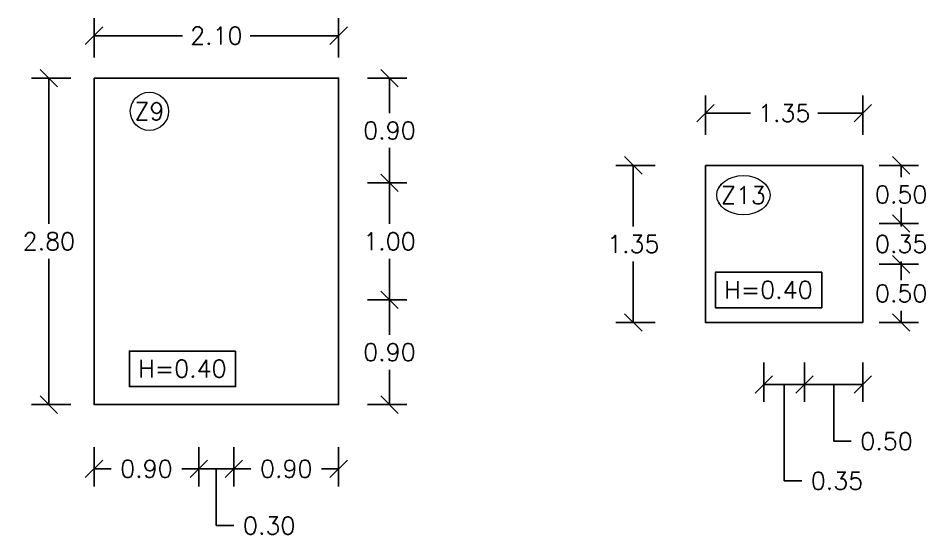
# Model space of a CAD drawing. Header units: metres. Extents: x -25 to 234, y -27 to 52.
# Drawn here: x 120.15 to 127.99, y -10.46 to -5.99 of the extents above; entities that cross this region are included whole.
import ezdxf

# ---------------------------------------------------------------- set-up
doc = ezdxf.new("R2010")
doc.units = ezdxf.units.M
doc.header["$LTSCALE"] = 0.1
doc.header["$MEASUREMENT"] = 0
doc.header["$PDMODE"] = 66
doc.linetypes.add('CONTINUA', pattern=[0])
doc.layers.add('0-S-GRID-IDEN', color=1, linetype='Continuous', lineweight=9)
for name, color, linetype in [('DIMENSIONES', 7, 'Continuous'), ('DIMTEXTO', 4, 'Continuous'), ('ZAPATAS', 6, 'Continuous')]:
    doc.layers.add(name, color=color, linetype=linetype)
doc.styles.add('SMPLEX', font='simplex.shx')
doc.dimstyles.new('DIM-75', dxfattribs={"dimscale": 0.75, "dimtxt": 0.2, "dimasz": 0.2, "dimexe": 0.2, "dimexo": 0.2, "dimgap": 0.1, "dimtad": 0, "dimtih": 1, "dimtoh": 1, "dimzin": 0, "dimdsep": 46, "dimtxsty": 'SMPLEX', "dimblk1": 'OBLIQUE', "dimblk2": 'OBLIQUE', "dimsah": 1, "dimcen": 0.2, "dimclrd": 4, "dimclre": 4, "dimclrt": 4, "dimadec": 0, "dimazin": 0, "dimtfac": 1, "dimtmove": 1, "dimatfit": 3, "dimldrblk": 'OPEN30', "dimfxl": 0.25, "dimfxlon": 1, "dimtfill": 1, "dimtolj": 1, "dimtzin": 0, "dimarcsym": 0})

# ---------------------------------------------------------------- blocks, each defined once
blk = doc.blocks.new('_Oblique')
at = {"color": 0, "linetype": 'ByBlock', "lineweight": -2}
blk.add_line((-0.5, -0.5), (0.5, 0.5), dxfattribs=at)
blk = doc.blocks.new('*D363')
at = {"layer": 'Defpoints', "color": 0, "linetype": 'CONTINUA', "transparency": 16777216}
for p in [(121.9991, -7.4009), (123.3355, -7.4009), (121.9991, -8.4054)]:
    blk.add_point(p, dxfattribs=at)
at = {"layer": 'DIMENSIONES', "color": 4, "linetype": 'CONTINUA', "lineweight": -2, "transparency": 16777216}
for p, q in [((123.148, -7.4009), (123.4855, -7.4009)), ((123.3355, -7.4009), (123.3355, -7.7531)), ((123.3355, -8.4054), (123.3355, -8.0531)), ((123.148, -8.4054), (123.4855, -8.4054))]:
    blk.add_line(p, q, dxfattribs=at)
at = {"layer": 'DIMENSIONES', "color": 4, "linetype": 'CONTINUA', "lineweight": -2, "transparency": 16777216, "xscale": 0.15, "yscale": 0.15, "zscale": 0.15}
for p, rotation in [((123.3355, -7.4009), 90), ((123.3355, -8.4054), 270)]:
    blk.add_blockref('_Oblique', p, dxfattribs=dict(at, rotation=rotation))
at = {"layer": 'DIMENSIONES', "color": 4, "linetype": 'CONTINUA', "transparency": 16777216, "insert": (123.3355, -7.9031), "char_height": 0.15, "attachment_point": 5, "style": 'SMPLEX', "bg_fill": 3, "box_fill_scale": 1.25, "bg_fill_color": 256, "bg_fill_true_color": 13158600, "bg_fill_transparency": 0}
blk.add_mtext('\\A1;1.00', dxfattribs=at)
blk = doc.blocks.new('_Open30')
at = {"layer": 'DIMTEXTO', "color": 0, "lineweight": -2}
for p, q in [((-1, 0.268), (0, 0)), ((0, 0), (-1, -0.268)), ((0, 0), (-1, 0))]:
    blk.add_line(p, q, dxfattribs=at)
blk = doc.blocks.new('*D409')
at = {"layer": 'Defpoints', "color": 0, "linetype": 'CONTINUA', "transparency": 16777216}
for p in [(122.8991, -6.1365), (120.7991, -6.5009), (122.8991, -6.5009)]:
    blk.add_point(p, dxfattribs=at)
at = {"layer": 'DIMENSIONES', "color": 4, "linetype": 'CONTINUA', "lineweight": -2, "transparency": 16777216}
for p, q in [((120.7991, -6.324), (120.7991, -5.9865)), ((122.8991, -6.324), (122.8991, -5.9865)), ((120.7991, -6.1365), (121.5598, -6.1365)), ((122.8991, -6.1365), (122.1384, -6.1365))]:
    blk.add_line(p, q, dxfattribs=at)
at = {"layer": 'DIMENSIONES', "color": 4, "linetype": 'CONTINUA', "lineweight": -2, "transparency": 16777216, "xscale": 0.15, "yscale": 0.15, "zscale": 0.15, "rotation": 180}
blk.add_blockref('_Oblique', (120.7991, -6.1365), dxfattribs=at)
at = {"layer": 'DIMENSIONES', "color": 4, "linetype": 'CONTINUA', "lineweight": -2, "transparency": 16777216, "xscale": 0.15, "yscale": 0.15, "zscale": 0.15}
blk.add_blockref('_Oblique', (122.8991, -6.1365), dxfattribs=at)
at = {"layer": 'DIMENSIONES', "color": 4, "linetype": 'CONTINUA', "transparency": 16777216, "insert": (121.8491, -6.1365), "char_height": 0.15, "attachment_point": 5, "style": 'SMPLEX', "bg_fill": 3, "box_fill_scale": 1.25, "bg_fill_color": 256, "bg_fill_true_color": 13158600, "bg_fill_transparency": 0}
blk.add_mtext('\\A1;2.10', dxfattribs=at)
blk = doc.blocks.new('*D410')
at = {"layer": 'Defpoints', "color": 0, "linetype": 'CONTINUA', "transparency": 16777216}
for p in [(120.7991, -6.5009), (120.4113, -9.3054), (120.7991, -9.3054)]:
    blk.add_point(p, dxfattribs=at)
at = {"layer": 'DIMENSIONES', "color": 4, "linetype": 'CONTINUA', "lineweight": -2, "transparency": 16777216}
for p, q in [((120.5988, -6.5009), (120.2613, -6.5009)), ((120.4113, -6.5009), (120.4113, -7.7531)), ((120.4113, -9.3054), (120.4113, -8.0531)), ((120.5988, -9.3054), (120.2613, -9.3054))]:
    blk.add_line(p, q, dxfattribs=at)
at = {"layer": 'DIMENSIONES', "color": 4, "linetype": 'CONTINUA', "lineweight": -2, "transparency": 16777216, "xscale": 0.15, "yscale": 0.15, "zscale": 0.15}
for p, rotation in [((120.4113, -6.5009), 90), ((120.4113, -9.3054), 270)]:
    blk.add_blockref('_Oblique', p, dxfattribs=dict(at, rotation=rotation))
at = {"layer": 'DIMENSIONES', "color": 4, "linetype": 'CONTINUA', "transparency": 16777216, "insert": (120.4113, -7.9031), "char_height": 0.15, "attachment_point": 5, "style": 'SMPLEX', "bg_fill": 3, "box_fill_scale": 1.25, "bg_fill_color": 256, "bg_fill_true_color": 13158600, "bg_fill_transparency": 0}
blk.add_mtext('\\A1;2.80', dxfattribs=at)
blk = doc.blocks.new('*D429')
at = {"layer": 'Defpoints', "color": 0, "linetype": 'CONTINUA', "transparency": 16777216}
for p in [(126.5491, -8.0364), (126.8991, -8.0364), (126.8991, -9.1325)]:
    blk.add_point(p, dxfattribs=at)
at = {"layer": 'DIMENSIONES', "color": 4, "linetype": 'CONTINUA', "lineweight": -2, "transparency": 16777216}
for p, q in [((126.5491, -8.945), (126.5491, -9.2825)), ((126.8991, -8.945), (126.8991, -9.2825)), ((126.5491, -9.1325), (126.8991, -9.1325)), ((126.7241, -9.1325), (126.7241, -9.9604)), ((126.7241, -9.9604), (126.8741, -9.9604))]:
    blk.add_line(p, q, dxfattribs=at)
at = {"layer": 'DIMENSIONES', "color": 4, "linetype": 'CONTINUA', "lineweight": -2, "transparency": 16777216, "xscale": 0.15, "yscale": 0.15, "zscale": 0.15, "rotation": 180}
blk.add_blockref('_Oblique', (126.5491, -9.1325), dxfattribs=at)
at = {"layer": 'DIMENSIONES', "color": 4, "linetype": 'CONTINUA', "lineweight": -2, "transparency": 16777216, "xscale": 0.15, "yscale": 0.15, "zscale": 0.15}
blk.add_blockref('_Oblique', (126.8991, -9.1325), dxfattribs=at)
at = {"layer": 'DIMENSIONES', "color": 4, "linetype": 'CONTINUA', "transparency": 16777216, "insert": (127.1777, -9.9604), "char_height": 0.15, "attachment_point": 5, "style": 'SMPLEX', "bg_fill": 3, "box_fill_scale": 1.25, "bg_fill_color": 256, "bg_fill_true_color": 13158600, "bg_fill_transparency": 0}
blk.add_mtext('\\A1;0.35', dxfattribs=at)
blk = doc.blocks.new('*D434')
at = {"layer": 'Defpoints', "color": 0, "linetype": 'CONTINUA', "transparency": 16777216}
for p in [(126.8991, -7.7503), (127.7282, -7.7503), (126.8991, -8.1003)]:
    blk.add_point(p, dxfattribs=at)
at = {"layer": 'DIMENSIONES', "color": 4, "linetype": 'CONTINUA', "lineweight": -2, "transparency": 16777216}
for p, q in [((127.7282, -7.7503), (127.7282, -7.6003)), ((127.5407, -7.7503), (127.8782, -7.7503)), ((127.7282, -7.7503), (127.7282, -7.7753)), ((127.7282, -8.1003), (127.7282, -8.0753)), ((127.5407, -8.1003), (127.8782, -8.1003)), ((127.7282, -8.1003), (127.7282, -8.2503))]:
    blk.add_line(p, q, dxfattribs=at)
at = {"layer": 'DIMENSIONES', "color": 4, "linetype": 'CONTINUA', "lineweight": -2, "transparency": 16777216, "xscale": 0.15, "yscale": 0.15, "zscale": 0.15}
for p, rotation in [((127.7282, -7.7503), 270), ((127.7282, -8.1003), 90)]:
    blk.add_blockref('_Oblique', p, dxfattribs=dict(at, rotation=rotation))
at = {"layer": 'DIMENSIONES', "color": 4, "linetype": 'CONTINUA', "transparency": 16777216, "insert": (127.7282, -7.9253), "char_height": 0.15, "attachment_point": 5, "style": 'SMPLEX', "bg_fill": 3, "box_fill_scale": 1.25, "bg_fill_color": 256, "bg_fill_true_color": 13158600, "bg_fill_transparency": 0}
blk.add_mtext('\\A1;0.35', dxfattribs=at)
blk = doc.blocks.new('*D430')
at = {"layer": 'Defpoints', "color": 0, "linetype": 'CONTINUA', "transparency": 16777216}
for p in [(127.3991, -6.8011), (126.0491, -8.6003), (127.3991, -8.6003)]:
    blk.add_point(p, dxfattribs=at)
at = {"layer": 'DIMENSIONES', "color": 4, "linetype": 'CONTINUA', "lineweight": -2, "transparency": 16777216}
for p, q in [((126.0491, -6.9886), (126.0491, -6.6511)), ((127.3991, -6.9886), (127.3991, -6.6511)), ((126.0491, -6.8011), (126.4348, -6.8011)), ((127.3991, -6.8011), (127.0134, -6.8011))]:
    blk.add_line(p, q, dxfattribs=at)
at = {"layer": 'DIMENSIONES', "color": 4, "linetype": 'CONTINUA', "lineweight": -2, "transparency": 16777216, "xscale": 0.15, "yscale": 0.15, "zscale": 0.15, "rotation": 180}
blk.add_blockref('_Oblique', (126.0491, -6.8011), dxfattribs=at)
at = {"layer": 'DIMENSIONES', "color": 4, "linetype": 'CONTINUA', "lineweight": -2, "transparency": 16777216, "xscale": 0.15, "yscale": 0.15, "zscale": 0.15}
blk.add_blockref('_Oblique', (127.3991, -6.8011), dxfattribs=at)
at = {"layer": 'DIMENSIONES', "color": 4, "linetype": 'CONTINUA', "transparency": 16777216, "insert": (126.7241, -6.8011), "char_height": 0.15, "attachment_point": 5, "style": 'SMPLEX', "bg_fill": 3, "box_fill_scale": 1.25, "bg_fill_color": 256, "bg_fill_true_color": 13158600, "bg_fill_transparency": 0}
blk.add_mtext('\\A1;1.35', dxfattribs=at)
blk = doc.blocks.new('*D431')
at = {"layer": 'Defpoints', "color": 0, "linetype": 'CONTINUA', "transparency": 16777216}
for p in [(125.4289, -7.2503), (126.0491, -7.2503), (126.0491, -8.6003)]:
    blk.add_point(p, dxfattribs=at)
at = {"layer": 'DIMENSIONES', "color": 4, "linetype": 'CONTINUA', "lineweight": -2, "transparency": 16777216}
for p, q in [((125.6164, -7.2503), (125.2789, -7.2503)), ((125.4289, -7.2503), (125.4289, -7.7753)), ((125.4289, -8.6003), (125.4289, -8.0753)), ((125.6164, -8.6003), (125.2789, -8.6003))]:
    blk.add_line(p, q, dxfattribs=at)
at = {"layer": 'DIMENSIONES', "color": 4, "linetype": 'CONTINUA', "lineweight": -2, "transparency": 16777216, "xscale": 0.15, "yscale": 0.15, "zscale": 0.15}
for p, rotation in [((125.4289, -7.2503), 90), ((125.4289, -8.6003), 270)]:
    blk.add_blockref('_Oblique', p, dxfattribs=dict(at, rotation=rotation))
at = {"layer": 'DIMENSIONES', "color": 4, "linetype": 'CONTINUA', "transparency": 16777216, "insert": (125.4289, -7.9253), "char_height": 0.15, "attachment_point": 5, "style": 'SMPLEX', "bg_fill": 3, "box_fill_scale": 1.25, "bg_fill_color": 256, "bg_fill_true_color": 13158600, "bg_fill_transparency": 0}
blk.add_mtext('\\A1;1.35', dxfattribs=at)
blk = doc.blocks.new('*D432')
at = {"layer": 'Defpoints', "color": 0, "linetype": 'CONTINUA', "transparency": 16777216}
for p in [(126.8991, -8.1003), (126.8991, -8.6003), (127.7282, -8.6003)]:
    blk.add_point(p, dxfattribs=at)
at = {"layer": 'DIMENSIONES', "color": 4, "linetype": 'CONTINUA', "lineweight": -2, "transparency": 16777216}
for p, q in [((127.5407, -8.1003), (127.8782, -8.1003)), ((127.7282, -8.1003), (127.7282, -8.2003)), ((127.7282, -8.6003), (127.7282, -8.5003)), ((127.5407, -8.6003), (127.8782, -8.6003))]:
    blk.add_line(p, q, dxfattribs=at)
at = {"layer": 'DIMENSIONES', "color": 4, "linetype": 'CONTINUA', "lineweight": -2, "transparency": 16777216, "xscale": 0.15, "yscale": 0.15, "zscale": 0.15}
for p, rotation in [((127.7282, -8.1003), 90), ((127.7282, -8.6003), 270)]:
    blk.add_blockref('_Oblique', p, dxfattribs=dict(at, rotation=rotation))
at = {"layer": 'DIMENSIONES', "color": 4, "linetype": 'CONTINUA', "transparency": 16777216, "insert": (127.7282, -8.3503), "char_height": 0.15, "attachment_point": 5, "style": 'SMPLEX', "bg_fill": 3, "box_fill_scale": 1.25, "bg_fill_color": 256, "bg_fill_true_color": 13158600, "bg_fill_transparency": 0}
blk.add_mtext('\\A1;0.50', dxfattribs=at)
blk = doc.blocks.new('*D428')
at = {"layer": 'Defpoints', "color": 0, "linetype": 'CONTINUA', "transparency": 16777216}
for p in [(126.8991, -8.6003), (127.3991, -8.6003), (127.3991, -9.1325)]:
    blk.add_point(p, dxfattribs=at)
at = {"layer": 'DIMENSIONES', "color": 4, "linetype": 'CONTINUA', "lineweight": -2, "transparency": 16777216}
for p, q in [((126.8991, -8.945), (126.8991, -9.2825)), ((127.3991, -8.945), (127.3991, -9.2825)), ((126.8991, -9.1325), (127.3991, -9.1325)), ((127.1491, -9.1325), (127.1491, -9.62)), ((127.1491, -9.62), (127.2991, -9.62))]:
    blk.add_line(p, q, dxfattribs=at)
at = {"layer": 'DIMENSIONES', "color": 4, "linetype": 'CONTINUA', "lineweight": -2, "transparency": 16777216, "xscale": 0.15, "yscale": 0.15, "zscale": 0.15, "rotation": 180}
blk.add_blockref('_Oblique', (126.8991, -9.1325), dxfattribs=at)
at = {"layer": 'DIMENSIONES', "color": 4, "linetype": 'CONTINUA', "lineweight": -2, "transparency": 16777216, "xscale": 0.15, "yscale": 0.15, "zscale": 0.15}
blk.add_blockref('_Oblique', (127.3991, -9.1325), dxfattribs=at)
at = {"layer": 'DIMENSIONES', "color": 4, "linetype": 'CONTINUA', "transparency": 16777216, "insert": (127.6027, -9.62), "char_height": 0.15, "attachment_point": 5, "style": 'SMPLEX', "bg_fill": 3, "box_fill_scale": 1.25, "bg_fill_color": 256, "bg_fill_true_color": 13158600, "bg_fill_transparency": 0}
blk.add_mtext('\\A1;0.50', dxfattribs=at)
blk = doc.blocks.new('*D433')
at = {"layer": 'Defpoints', "color": 0, "linetype": 'CONTINUA', "transparency": 16777216}
for p in [(126.8991, -7.2503), (127.7282, -7.2503), (126.8991, -7.7503)]:
    blk.add_point(p, dxfattribs=at)
at = {"layer": 'DIMENSIONES', "color": 4, "linetype": 'CONTINUA', "lineweight": -2, "transparency": 16777216}
for p, q in [((127.5407, -7.2503), (127.8782, -7.2503)), ((127.7282, -7.2503), (127.7282, -7.3503)), ((127.7282, -7.7503), (127.7282, -7.6503)), ((127.5407, -7.7503), (127.8782, -7.7503))]:
    blk.add_line(p, q, dxfattribs=at)
at = {"layer": 'DIMENSIONES', "color": 4, "linetype": 'CONTINUA', "lineweight": -2, "transparency": 16777216, "xscale": 0.15, "yscale": 0.15, "zscale": 0.15}
for p, rotation in [((127.7282, -7.2503), 90), ((127.7282, -7.7503), 270)]:
    blk.add_blockref('_Oblique', p, dxfattribs=dict(at, rotation=rotation))
at = {"layer": 'DIMENSIONES', "color": 4, "linetype": 'CONTINUA', "transparency": 16777216, "insert": (127.7282, -7.5003), "char_height": 0.15, "attachment_point": 5, "style": 'SMPLEX', "bg_fill": 3, "box_fill_scale": 1.25, "bg_fill_color": 256, "bg_fill_true_color": 13158600, "bg_fill_transparency": 0}
blk.add_mtext('\\A1;0.50', dxfattribs=at)
blk = doc.blocks.new('*D595')
at = {"layer": 'Defpoints', "color": 0, "linetype": 'CONTINUA', "transparency": 16777216}
for p in [(121.6991, -8.4054), (121.9991, -8.4054), (121.9991, -9.8576)]:
    blk.add_point(p, dxfattribs=at)
at = {"layer": 'DIMENSIONES', "color": 4, "linetype": 'CONTINUA', "lineweight": -2, "transparency": 16777216}
for p, q in [((121.6991, -9.6701), (121.6991, -10.0076)), ((121.9991, -9.6701), (121.9991, -10.0076)), ((121.6991, -9.8576), (121.9991, -9.8576)), ((121.8491, -9.8576), (121.8491, -10.3451)), ((121.8491, -10.3451), (121.9991, -10.3451))]:
    blk.add_line(p, q, dxfattribs=at)
at = {"layer": 'DIMENSIONES', "color": 4, "linetype": 'CONTINUA', "lineweight": -2, "transparency": 16777216, "xscale": 0.15, "yscale": 0.15, "zscale": 0.15, "rotation": 180}
blk.add_blockref('_Oblique', (121.6991, -9.8576), dxfattribs=at)
at = {"layer": 'DIMENSIONES', "color": 4, "linetype": 'CONTINUA', "lineweight": -2, "transparency": 16777216, "xscale": 0.15, "yscale": 0.15, "zscale": 0.15}
blk.add_blockref('_Oblique', (121.9991, -9.8576), dxfattribs=at)
at = {"layer": 'DIMENSIONES', "color": 4, "linetype": 'CONTINUA', "transparency": 16777216, "insert": (122.3027, -10.3451), "char_height": 0.15, "attachment_point": 5, "style": 'SMPLEX', "bg_fill": 3, "box_fill_scale": 1.25, "bg_fill_color": 256, "bg_fill_true_color": 13158600, "bg_fill_transparency": 0}
blk.add_mtext('\\A1;0.30', dxfattribs=at)
blk = doc.blocks.new('*D596')
at = {"layer": 'Defpoints', "color": 0, "linetype": 'CONTINUA', "transparency": 16777216}
for p in [(121.9991, -8.4054), (122.8991, -8.444), (122.8991, -9.8576)]:
    blk.add_point(p, dxfattribs=at)
at = {"layer": 'DIMENSIONES', "color": 4, "linetype": 'CONTINUA', "lineweight": -2, "transparency": 16777216}
for p, q in [((121.9991, -9.6701), (121.9991, -10.0076)), ((122.8991, -9.6701), (122.8991, -10.0076)), ((121.9991, -9.8576), (122.1455, -9.8576)), ((122.8991, -9.8576), (122.7527, -9.8576))]:
    blk.add_line(p, q, dxfattribs=at)
at = {"layer": 'DIMENSIONES', "color": 4, "linetype": 'CONTINUA', "lineweight": -2, "transparency": 16777216, "xscale": 0.15, "yscale": 0.15, "zscale": 0.15, "rotation": 180}
blk.add_blockref('_Oblique', (121.9991, -9.8576), dxfattribs=at)
at = {"layer": 'DIMENSIONES', "color": 4, "linetype": 'CONTINUA', "lineweight": -2, "transparency": 16777216, "xscale": 0.15, "yscale": 0.15, "zscale": 0.15}
blk.add_blockref('_Oblique', (122.8991, -9.8576), dxfattribs=at)
at = {"layer": 'DIMENSIONES', "color": 4, "linetype": 'CONTINUA', "transparency": 16777216, "insert": (122.4491, -9.8576), "char_height": 0.15, "attachment_point": 5, "style": 'SMPLEX', "bg_fill": 3, "box_fill_scale": 1.25, "bg_fill_color": 256, "bg_fill_true_color": 13158600, "bg_fill_transparency": 0}
blk.add_mtext('\\A1;0.90', dxfattribs=at)
blk = doc.blocks.new('*D597')
at = {"layer": 'Defpoints', "color": 0, "linetype": 'CONTINUA', "transparency": 16777216}
for p in [(120.7991, -8.444), (121.6991, -8.4054), (120.7991, -9.8576)]:
    blk.add_point(p, dxfattribs=at)
at = {"layer": 'DIMENSIONES', "color": 4, "linetype": 'CONTINUA', "lineweight": -2, "transparency": 16777216}
for p, q in [((120.7991, -9.6701), (120.7991, -10.0076)), ((121.6991, -9.6701), (121.6991, -10.0076)), ((120.7991, -9.8576), (120.9455, -9.8576)), ((121.6991, -9.8576), (121.5527, -9.8576))]:
    blk.add_line(p, q, dxfattribs=at)
at = {"layer": 'DIMENSIONES', "color": 4, "linetype": 'CONTINUA', "lineweight": -2, "transparency": 16777216, "xscale": 0.15, "yscale": 0.15, "zscale": 0.15, "rotation": 180}
blk.add_blockref('_Oblique', (120.7991, -9.8576), dxfattribs=at)
at = {"layer": 'DIMENSIONES', "color": 4, "linetype": 'CONTINUA', "lineweight": -2, "transparency": 16777216, "xscale": 0.15, "yscale": 0.15, "zscale": 0.15}
blk.add_blockref('_Oblique', (121.6991, -9.8576), dxfattribs=at)
at = {"layer": 'DIMENSIONES', "color": 4, "linetype": 'CONTINUA', "transparency": 16777216, "insert": (121.2491, -9.8576), "char_height": 0.15, "attachment_point": 5, "style": 'SMPLEX', "bg_fill": 3, "box_fill_scale": 1.25, "bg_fill_color": 256, "bg_fill_true_color": 13158600, "bg_fill_transparency": 0}
blk.add_mtext('\\A1;0.90', dxfattribs=at)
blk = doc.blocks.new('*D977')
at = {"layer": 'Defpoints', "color": 0, "linetype": 'CONTINUA', "transparency": 16777216}
for p in [(121.7512, -6.5009), (123.3355, -6.5009), (121.9991, -7.4009)]:
    blk.add_point(p, dxfattribs=at)
at = {"layer": 'DIMTEXTO', "color": 4, "linetype": 'CONTINUA', "lineweight": -2, "transparency": 16777216}
for p, q in [((123.148, -6.5009), (123.4855, -6.5009)), ((123.3355, -6.5009), (123.3355, -6.8009)), ((123.3355, -7.4009), (123.3355, -7.1009)), ((123.148, -7.4009), (123.4855, -7.4009))]:
    blk.add_line(p, q, dxfattribs=at)
at = {"layer": 'DIMTEXTO', "color": 4, "linetype": 'CONTINUA', "lineweight": -2, "transparency": 16777216, "xscale": 0.15, "yscale": 0.15, "zscale": 0.15}
for p, rotation in [((123.3355, -6.5009), 90), ((123.3355, -7.4009), 270)]:
    blk.add_blockref('_Oblique', p, dxfattribs=dict(at, rotation=rotation))
at = {"layer": 'DIMTEXTO', "color": 4, "linetype": 'CONTINUA', "transparency": 16777216, "insert": (123.3355, -6.9509), "char_height": 0.15, "attachment_point": 5, "style": 'SMPLEX', "bg_fill": 3, "box_fill_scale": 1.25, "bg_fill_color": 256, "bg_fill_true_color": 13158600, "bg_fill_transparency": 0}
blk.add_mtext('\\A1;0.90', dxfattribs=at)
blk = doc.blocks.new('*D981')
at = {"layer": 'Defpoints', "color": 0, "linetype": 'CONTINUA', "transparency": 16777216}
for p in [(121.8491, -8.4054), (121.8491, -9.3054), (123.3355, -9.3054)]:
    blk.add_point(p, dxfattribs=at)
at = {"layer": 'DIMTEXTO', "color": 4, "linetype": 'CONTINUA', "lineweight": -2, "transparency": 16777216}
for p, q in [((123.148, -8.4054), (123.4855, -8.4054)), ((123.3355, -8.4054), (123.3355, -8.7054)), ((123.3355, -9.3054), (123.3355, -9.0054)), ((123.148, -9.3054), (123.4855, -9.3054))]:
    blk.add_line(p, q, dxfattribs=at)
at = {"layer": 'DIMTEXTO', "color": 4, "linetype": 'CONTINUA', "lineweight": -2, "transparency": 16777216, "xscale": 0.15, "yscale": 0.15, "zscale": 0.15}
for p, rotation in [((123.3355, -8.4054), 90), ((123.3355, -9.3054), 270)]:
    blk.add_blockref('_Oblique', p, dxfattribs=dict(at, rotation=rotation))
at = {"layer": 'DIMTEXTO', "color": 4, "linetype": 'CONTINUA', "transparency": 16777216, "insert": (123.3355, -8.8554), "char_height": 0.15, "attachment_point": 5, "style": 'SMPLEX', "bg_fill": 3, "box_fill_scale": 1.25, "bg_fill_color": 256, "bg_fill_true_color": 13158600, "bg_fill_transparency": 0}
blk.add_mtext('\\A1;0.90', dxfattribs=at)

msp = doc.modelspace()

# ---------------------------------------------------------------- linework, layer by layer
at = {"layer": 'DIMTEXTO', "color": 4}
msp.add_lwpolyline([(122.0149, -8.8452), (121.1025, -8.8452), (121.1025, -9.1507), (122.0149, -9.1507)], close=True, dxfattribs=at)

# ---------------------------------------------------------------- dimensions: what is measured, and where the dimension line sits
at = {"layer": 'DIMENSIONES', "linetype": 'CONTINUA'}
dim = msp.add_linear_dim(base=(123.3355, -7.4009), p1=(121.9991, -8.4054), p2=(121.9991, -7.4009), angle=90, dimstyle='DIM-75', dxfattribs=at)
dim.commit()
dim.dimension.update_dxf_attribs({"geometry": '*D363', "text_midpoint": (123.3355, -7.9031)})
dim = msp.add_linear_dim(base=(126.8991, -9.1325), p1=(126.5491, -8.0364), p2=(126.8991, -8.0364), dimstyle='DIM-75', dxfattribs=at)
dim.commit()
dim.dimension.update_dxf_attribs({"geometry": '*D429', "text_midpoint": (126.9491, -9.9604), "dimtype": 160})

# ---------------------------------------------------------------- next in the draw order: linework, layer by layer
at = {"layer": 'ZAPATAS', "lineweight": 25}
msp.add_lwpolyline([(120.7991, -6.5009), (122.8991, -6.5009), (122.8991, -9.3054), (120.7991, -9.3054)], close=True, dxfattribs=at)

# ---------------------------------------------------------------- next in the draw order: dimensions: what is measured, and where the dimension line sits
at = {"layer": 'DIMENSIONES', "linetype": 'CONTINUA'}
dim = msp.add_linear_dim(base=(127.7282, -7.7503), p1=(126.8991, -8.1003), p2=(126.8991, -7.7503), angle=90, dimstyle='DIM-75', dxfattribs=at)
dim.commit()
dim.dimension.update_dxf_attribs({"geometry": '*D434', "text_midpoint": (127.7282, -7.9253)})

# ---------------------------------------------------------------- next in the draw order: linework, layer by layer
at = {"layer": 'ZAPATAS', "lineweight": 25}
msp.add_lwpolyline([(126.0491, -7.2503), (127.3991, -7.2503), (127.3991, -8.6003), (126.0491, -8.6003)], close=True, dxfattribs=at)

# ---------------------------------------------------------------- next in the draw order: texts
at = {"layer": 'DIMTEXTO', "color": 4, "char_height": 0.15, "attachment_point": 5, "rotation": 0, "style": 'SMPLEX', "bg_fill": 3, "box_fill_scale": 1.1, "bg_fill_color": 256, "bg_fill_true_color": 13158600, "bg_fill_transparency": 0}
for s, insert in [('\\A1;Z9', (121.2746, -6.786)), ('\\A1;H=0.40', (121.5581, -8.9962))]:
    msp.add_mtext(s, dxfattribs=dict(at, insert=insert))

# ---------------------------------------------------------------- next in the draw order: dimensions: what is measured, and where the dimension line sits
at = {"layer": 'DIMENSIONES', "linetype": 'CONTINUA'}
dim = msp.add_linear_dim(base=(122.8991, -6.1365), p1=(120.7991, -6.5009), p2=(122.8991, -6.5009), dimstyle='DIM-75', dxfattribs=at)
dim.commit()
dim.dimension.update_dxf_attribs({"geometry": '*D409', "text_midpoint": (121.8491, -6.1365)})

# ---------------------------------------------------------------- next in the draw order: linework, layer by layer
at = {"layer": '0-S-GRID-IDEN'}
msp.add_circle((121.2746, -6.786), 0.164, dxfattribs=at)

# ---------------------------------------------------------------- next in the draw order: dimensions: what is measured, and where the dimension line sits
at = {"layer": 'DIMENSIONES', "linetype": 'CONTINUA'}
dim = msp.add_linear_dim(base=(120.4113, -9.3054), p1=(120.7991, -6.5009), p2=(120.7991, -9.3054), angle=90, dimstyle='DIM-75', dxfattribs=at)
dim.commit()
dim.dimension.update_dxf_attribs({"geometry": '*D410', "text_midpoint": (120.4113, -7.9031)})
for base, p1, p2, picture, middle in [((127.3991, -6.8011), (126.0491, -8.6003), (127.3991, -8.6003), '*D430', (126.7241, -6.8011)), ((121.9991, -9.8576), (121.6991, -8.4054), (121.9991, -8.4054), '*D595', (122.0741, -10.3451))]:
    dim = msp.add_linear_dim(base=base, p1=p1, p2=p2, dimstyle='DIM-75', dxfattribs=at)
    dim.commit()
    dim.dimension.update_dxf_attribs({"geometry": picture, "text_midpoint": middle})
at = {"layer": 'DIMTEXTO', "linetype": 'CONTINUA'}
dim = msp.add_linear_dim(base=(123.3355, -6.5009), p1=(121.9991, -7.4009), p2=(121.7512, -6.5009), angle=90, dimstyle='DIM-75', dxfattribs=at)
dim.commit()
dim.dimension.update_dxf_attribs({"geometry": '*D977', "text_midpoint": (123.3355, -6.9509)})

# ---------------------------------------------------------------- next in the draw order: texts
at = {"layer": 'DIMTEXTO', "color": 4, "insert": (126.3739, -7.5064), "char_height": 0.15, "attachment_point": 5, "rotation": 0, "style": 'SMPLEX', "bg_fill": 3, "box_fill_scale": 1.1, "bg_fill_color": 256, "bg_fill_true_color": 13158600, "bg_fill_transparency": 0}
msp.add_mtext('\\A1;Z13', dxfattribs=at)

# ---------------------------------------------------------------- next in the draw order: dimensions: what is measured, and where the dimension line sits
at = {"layer": 'DIMENSIONES', "linetype": 'CONTINUA'}
for base, p1, p2, picture, middle in [((125.4289, -7.2503), (126.0491, -8.6003), (126.0491, -7.2503), '*D431', (125.4289, -7.9253)), ((127.7282, -7.2503), (126.8991, -7.7503), (126.8991, -7.2503), '*D433', (127.7282, -7.5003)), ((127.7282, -8.6003), (126.8991, -8.1003), (126.8991, -8.6003), '*D432', (127.7282, -8.3503))]:
    dim = msp.add_linear_dim(base=base, p1=p1, p2=p2, angle=90, dimstyle='DIM-75', dxfattribs=at)
    dim.commit()
    dim.dimension.update_dxf_attribs({"geometry": picture, "text_midpoint": middle})
for base, p1, p2, picture, middle in [((120.7991, -9.8576), (121.6991, -8.4054), (120.7991, -8.444), '*D597', (121.2491, -9.8576)), ((122.8991, -9.8576), (121.9991, -8.4054), (122.8991, -8.444), '*D596', (122.4491, -9.8576))]:
    dim = msp.add_linear_dim(base=base, p1=p1, p2=p2, dimstyle='DIM-75', dxfattribs=at)
    dim.commit()
    dim.dimension.update_dxf_attribs({"geometry": picture, "text_midpoint": middle})

# ---------------------------------------------------------------- next in the draw order: linework, layer by layer
at = {"layer": '0-S-GRID-IDEN'}
msp.add_ellipse((126.3739, -7.5064), major_axis=(0.2285, 0), ratio=0.736432, dxfattribs=at)
at = {"layer": 'DIMTEXTO', "color": 4}
msp.add_lwpolyline([(127.0461, -8.1681), (126.1337, -8.1681), (126.1337, -8.4736), (127.0461, -8.4736)], close=True, dxfattribs=at)

# ---------------------------------------------------------------- next in the draw order: dimensions: what is measured, and where the dimension line sits
at = {"layer": 'DIMENSIONES', "linetype": 'CONTINUA'}
dim = msp.add_linear_dim(base=(127.3991, -9.1325), p1=(126.8991, -8.6003), p2=(127.3991, -8.6003), dimstyle='DIM-75', dxfattribs=at)
dim.commit()
dim.dimension.update_dxf_attribs({"geometry": '*D428', "text_midpoint": (127.3741, -9.62)})
at = {"layer": 'DIMTEXTO', "linetype": 'CONTINUA'}
dim = msp.add_linear_dim(base=(123.3355, -9.3054), p1=(121.8491, -8.4054), p2=(121.8491, -9.3054), angle=90, dimstyle='DIM-75', dxfattribs=at)
dim.commit()
dim.dimension.update_dxf_attribs({"geometry": '*D981', "text_midpoint": (123.3355, -8.8554)})

# ---------------------------------------------------------------- next in the draw order: texts
at = {"layer": 'DIMTEXTO', "color": 4, "insert": (126.5892, -8.3191), "char_height": 0.15, "attachment_point": 5, "rotation": 0, "style": 'SMPLEX', "bg_fill": 3, "box_fill_scale": 1.1, "bg_fill_color": 256, "bg_fill_true_color": 13158600, "bg_fill_transparency": 0}
msp.add_mtext('\\A1;H=0.40', dxfattribs=at)

doc.saveas('drawing.dxf')
